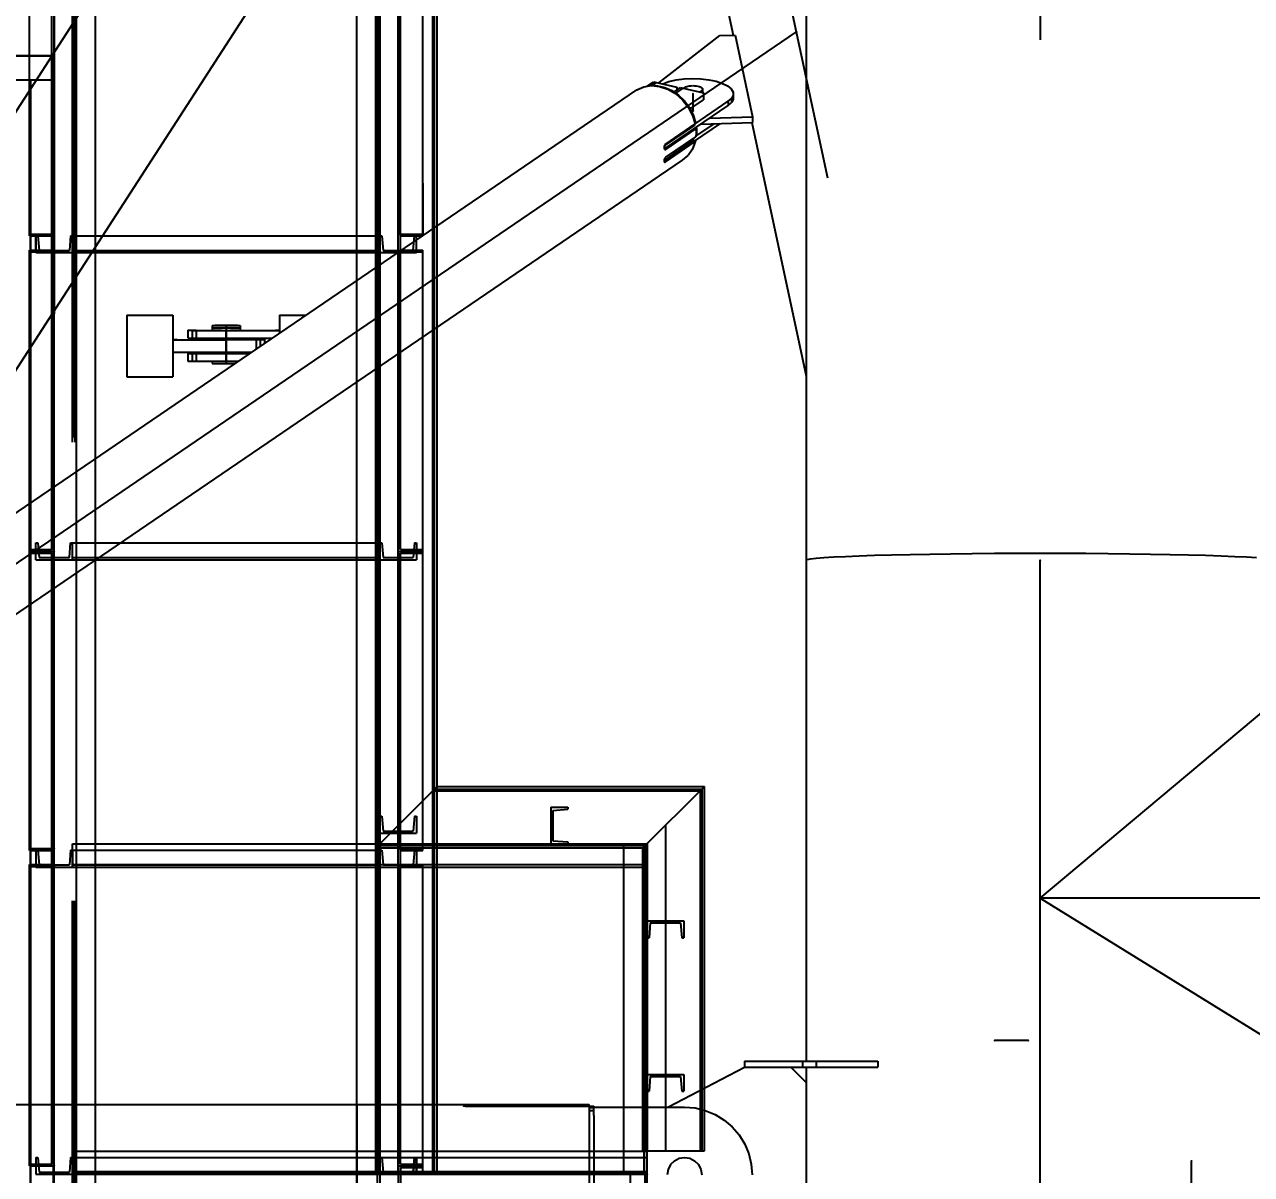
# Model space of a CAD drawing. Header units: millimetres. Extents: x 150209.93 to 150215.05, y 136675.65 to 136679.93.
# Drawn here: x 150213.5483 to 150213.6282, y 136677.7948 to 136677.8697 of the extents above; entities that cross this region are included whole.
import ezdxf

# ---------------------------------------------------------------- set-up
doc = ezdxf.new("R2010")
doc.units = ezdxf.units.MM
doc.header["$LTSCALE"] = 0.25
for name, pattern in [('CENTER', [50.8, 31.75, -6.35, 6.35, -6.35]), ('XKITLINE00', [0]), ('XKITLINE02', [4, 2, -2]), ('XKITLINE03', [6, 3, -1, 1, -1])]:
    doc.linetypes.add(name, pattern=pattern)
doc.layers.add('Horizontal Surface', color=7, linetype='Continuous')
doc.layers.add('Wall', color=7, linetype='Continuous')
doc.styles.add('ROMANS', font='romans.shx')
doc.dimstyles.new('MD300', dxfattribs={"dimtxt": 2.5, "dimasz": 2.5, "dimexe": 1, "dimexo": 1, "dimgap": 0.5, "dimtad": 1, "dimdec": 1, "dimlfac": 50, "dimrnd": 0.5, "dimdsep": 46, "dimtxsty": 'ROMANS', "dimcen": 1, "dimclrd": 146, "dimclre": 146, "dimclrt": 30, "dimadec": 1, "dimazin": 2, "dimtfac": 1, "dimtdec": 1, "dimtmove": 0, "dimatfit": 1, "dimfxl": 1, "dimtolj": 1, "dimtzin": 0, "dimlwd": -1, "dimlwe": -1, "dimarcsym": 0})

# ---------------------------------------------------------------- blocks, each defined once
blk = doc.blocks.new('çatıı')
at = {"color": 8, "linetype": 'CENTER'}
for p, q in [((23430, 12689.51), (23430, 11020.27)), ((23430, 11640.27), (22900, 10820.27)), ((23256.41, 11633.65), (23430, 10820.27)), ((23430, 10910.27), (24264.56, 11609.09)), ((23350.61, 11192.24), (22916.23, 10896.35)), ((23316.99, 11166.56), (23316.99, 11172.1)), ((23165, 11085.14), (23165, 11095.14)), ((23430, 10620.27), (23430, 11020.27)), ((24815.89, 10910.27), (23430, 10910.27)), ((23430, 10910.27), (23720.98, 10730.27)), ((23426.15, 10863.95), (23415.2, 10863.95)), ((23479.27, 10815.77), (23479.27, 10824.77))]:
    blk.add_line(p, q, dxfattribs=at)
at = {"color": 1, "linetype": 'XKITLINE03'}
for p, q in [((23109, 11600.44), (23109, 10060.36)), ((23115, 10058.83), (23115, 11600.44)), ((23214.98, 11600.44), (23214.99, 10058.83)), ((23220.98, 10820.42), (23220.98, 11600.44)), ((23109, 10409.49), (23109, 11231.06)), ((23115, 10409.49), (23115, 11231.06)), ((23214.99, 11231.06), (23214.99, 10409.49)), ((23109.01, 11126.43), (23109.01, 11223.17)), ((23109.01, 11126.43), (23109.01, 11223.17)), ((23220.98, 11223.17), (23220.99, 11126.43)), ((23220.98, 11223.17), (23220.98, 11126.43)), ((23109.01, 11023.17), (23109.01, 11120.62)), ((23109.01, 11023.17), (23109.01, 11120.62)), ((23115, 11120.42), (23214.98, 11120.42)), ((23115, 11120.42), (23214.98, 11120.42)), ((23115, 11120.42), (23115, 11120.42)), ((23115, 11120.42), (23115, 11120.42)), ((23214.98, 11120.42), (23214.98, 11120.42)), ((23214.98, 11120.42), (23214.98, 11120.42)), ((23220.98, 11120.62), (23220.98, 11023.17)), ((23220.99, 11120.62), (23220.99, 11023.17)), ((23109.01, 10926.43), (23109.01, 11023.17)), ((23109.01, 10926.43), (23109.01, 11023.17)), ((23220.98, 11023.17), (23220.98, 10926.43)), ((23220.98, 11023.17), (23220.98, 10926.43)), ((23115, 11020.42), (23214.98, 11020.42)), ((23115, 11020.42), (23214.98, 11020.42)), ((23115, 11020.42), (23115, 11020.42)), ((23115, 11020.42), (23115, 11020.42)), ((23214.98, 11020.42), (23214.98, 11020.42)), ((23214.98, 11020.42), (23214.98, 11020.42)), ((23307.99, 10933.92), (23307.98, 10828.06)), ((23214.98, 10931.42), (23214.98, 10931.42)), ((23270.68, 10927.92), (23270.68, 10927.92)), ((23301.98, 10927.92), (23301.98, 10820.42)), ((23109.01, 10823.17), (23109.01, 10920.62)), ((23109.01, 10823.17), (23109.01, 10920.62)), ((23115, 10920.42), (23214.98, 10920.42)), ((23115, 10920.42), (23301.98, 10920.42)), ((23115, 10920.42), (23115, 10920.42)), ((23115, 10920.42), (23115, 10920.42)), ((23214.98, 10920.42), (23214.98, 10920.42)), ((23220.98, 10920.62), (23220.98, 10823.17)), ((23301.98, 10902.92), (23301.98, 10902.92)), ((23301.98, 10852.92), (23301.98, 10852.92)), ((23220.98, 10823.17), (23220.98, 10726.43)), ((23115, 10820.42), (23301.98, 10820.42)), ((23115, 10820.42), (23301.98, 10820.42)), ((23115, 10820.42), (23115, 10820.42)), ((23115, 10820.42), (23115, 10820.42)), ((23214.98, 10820.42), (23214.98, 10820.42)), ((23214.98, 10820.42), (23214.98, 10820.42)), ((23301.98, 10820.42), (23301.98, 10720.42))]:
    blk.add_line(p, q, dxfattribs=at)
at = {"color": 116, "linetype": 'XKITLINE02', "true_color": 0x136734}
for p, q in [((23114.92, 10060.36), (23114.92, 11600.44)), ((23115, 10058.83), (23115, 11600.44)), ((23115.45, 10060.36), (23115.45, 11600.44)), ((23115.85, 10058.83), (23115.85, 11600.44)), ((23116.3, 10060.36), (23116.3, 11600.44)), ((23122.5, 10058.83), (23122.5, 11600.44)), ((23207.49, 10058.83), (23207.48, 11600.44)), ((23213.68, 10820.42), (23213.68, 11600.44)), ((23214.14, 10058.83), (23214.13, 11600.44)), ((23214.53, 10820.42), (23214.53, 11600.44)), ((23214.99, 10058.83), (23214.98, 11600.44)), ((23215.07, 10820.42), (23215.07, 11600.44)), ((23232.3, 10820.42), (23232.3, 11600.44)), ((23232.83, 10820.42), (23232.83, 11600.44)), ((23233.68, 10820.42), (23233.68, 11600.44)), ((23114.92, 10409.49), (23114.92, 11231.06)), ((23115, 10409.49), (23115, 11231.06)), ((23115.45, 10409.49), (23115.45, 11231.06)), ((23115.85, 10409.49), (23115.85, 11231.06)), ((23116.3, 10443.53), (23116.3, 11231.06)), ((23122.5, 10433.94), (23122.5, 11231.06)), ((23207.49, 10797.42), (23207.49, 11231.06)), ((23214.14, 11231.06), (23214.14, 10409.49)), ((23214.53, 10927.47), (23214.53, 11231.06)), ((23214.99, 11231.06), (23214.99, 10409.49)), ((23214.99, 10926.62), (23214.99, 11231.06)), ((23215.07, 10928), (23215.07, 11231.06)), ((23232.3, 10945.24), (23232.3, 11231.06)), ((23232.83, 10945.77), (23232.83, 11231.06)), ((23101.01, 11125.85), (23101.01, 11223.17)), ((23101.01, 11125.85), (23101.01, 11223.17)), ((23108.21, 11120.61), (23108.21, 11222.59)), ((23108.21, 11120.61), (23108.21, 11222.59)), ((23109.01, 11120.61), (23109.01, 11223.17)), ((23109.01, 11120.61), (23109.01, 11223.17)), ((23220.99, 11120.61), (23220.98, 11223.17)), ((23220.98, 11120.61), (23220.98, 11223.17)), ((23221.78, 11120.61), (23221.78, 11222.59)), ((23221.78, 11123.52), (23221.78, 11222.59)), ((23228.99, 11125.85), (23228.99, 11223.17)), ((23228.99, 11125.85), (23228.99, 11223.17)), ((23122.5, 11122.46), (23122.5, 11206.61)), ((23116.3, 11112.87), (23116.3, 11197.02)), ((23228.99, 11143.06), (23228.99, 11125.85)), ((23221.78, 11120.61), (23221.78, 11139.95)), ((23233.68, 11096.08), (23233.68, 11129.1)), ((23101.01, 11126.43), (23109.01, 11126.43)), ((23101.01, 11126.43), (23109.01, 11126.43)), ((23101.01, 11125.85), (23108.21, 11125.85)), ((23101.01, 11125.85), (23108.21, 11125.85)), ((23103, 11125.92), (23103.68, 11125.92)), ((23103, 11125.92), (23103, 11120.42)), ((23103, 11125.92), (23103, 11120.42)), ((23103, 11125.92), (23103.68, 11125.92)), ((23103, 11125.92), (23103, 11120.42)), ((23103, 11120.42), (23103, 11125.92)), ((23103.68, 11125.92), (23104.07, 11121.12)), ((23103.68, 11125.92), (23104.07, 11121.12)), ((23103.68, 11125.92), (23104.07, 11121.12)), ((23103.68, 11125.92), (23104.07, 11121.12)), ((23108.21, 11023.75), (23108.21, 11126.42)), ((23108.21, 11126.42), (23109.01, 11126.42)), ((23108.21, 11023.75), (23108.21, 11126.42)), ((23108.21, 11126.42), (23109.01, 11126.42)), ((23109.01, 11023.17), (23109.01, 11126.42)), ((23109.01, 11023.17), (23109.01, 11126.42)), ((23114.32, 11125.92), (23113.94, 11121.12)), ((23114.32, 11125.92), (23113.94, 11121.12)), ((23114.32, 11125.92), (23113.94, 11121.12)), ((23114.32, 11125.92), (23113.94, 11121.12)), ((23114.32, 11125.92), (23115, 11125.92)), ((23114.32, 11125.92), (23115, 11125.92)), ((23115, 11120.42), (23115, 11125.92)), ((23115, 11125.92), (23214.98, 11125.92)), ((23115, 11120.42), (23115, 11125.92)), ((23115, 11125.92), (23124.74, 11125.92)), ((23115, 11125.92), (23115, 11120.42)), ((23115, 11125.92), (23115, 11120.42)), ((23115, 11125.92), (23115, 11120.42)), ((23115, 11125.92), (23115, 11120.42)), ((23207.49, 11125.92), (23214.98, 11125.92)), ((23214.98, 11120.42), (23214.98, 11125.92)), ((23214.98, 11120.42), (23214.98, 11125.92)), ((23214.98, 11125.92), (23214.98, 11120.42)), ((23214.98, 11125.92), (23215.66, 11125.92)), ((23214.98, 11125.92), (23214.98, 11120.42)), ((23214.98, 11125.92), (23214.98, 11120.42)), ((23214.98, 11125.92), (23215.66, 11125.92)), ((23214.98, 11125.92), (23214.98, 11120.42)), ((23215.66, 11125.92), (23216.05, 11121.12)), ((23215.66, 11125.92), (23216.05, 11121.12)), ((23215.66, 11125.92), (23216.05, 11121.12)), ((23215.66, 11125.92), (23216.05, 11121.12)), ((23220.99, 11126.43), (23228.99, 11126.43)), ((23220.98, 11126.43), (23228.99, 11126.43)), ((23220.98, 11087.74), (23220.98, 11126.42)), ((23220.98, 11126.42), (23221.78, 11126.42)), ((23220.99, 11023.17), (23220.99, 11126.42)), ((23220.99, 11126.42), (23221.78, 11126.42)), ((23221.78, 11120.99), (23221.78, 11126.42)), ((23221.78, 11088.28), (23221.78, 11126.42)), ((23221.78, 11125.85), (23228.99, 11125.85)), ((23221.78, 11125.85), (23228.99, 11125.85)), ((23225.92, 11121.12), (23226.3, 11125.92)), ((23225.92, 11121.12), (23226.3, 11125.92)), ((23225.92, 11121.12), (23226.3, 11125.92)), ((23225.92, 11121.12), (23226.3, 11125.92)), ((23226.3, 11125.92), (23226.98, 11125.92)), ((23226.3, 11125.92), (23226.98, 11125.92)), ((23226.98, 11120.42), (23226.98, 11125.92)), ((23226.98, 11120.42), (23226.98, 11125.92)), ((23226.98, 11120.42), (23226.98, 11125.92)), ((23226.98, 11120.42), (23226.98, 11125.92)), ((23101.01, 11023.17), (23101.01, 11121.2)), ((23101.01, 11121.2), (23108.21, 11121.2)), ((23101.01, 11023.17), (23101.01, 11121.2)), ((23101.01, 11121.2), (23108.21, 11121.2)), ((23104.07, 11121.12), (23113.94, 11121.12)), ((23104.07, 11121.12), (23113.94, 11121.12)), ((23115, 11121.12), (23214.98, 11121.12)), ((23115, 11121.12), (23214.98, 11121.12)), ((23216.05, 11121.12), (23225.92, 11121.12)), ((23216.05, 11121.12), (23225.92, 11121.12)), ((23221.78, 11121.2), (23228.99, 11121.2)), ((23221.78, 11121.2), (23228.99, 11121.2)), ((23221.78, 11023.75), (23221.78, 11120.99)), ((23228.99, 11093.19), (23228.99, 11121.2)), ((23228.99, 11093.19), (23228.99, 11121.2)), ((23101.01, 11120.62), (23109.01, 11120.62)), ((23101.01, 11120.62), (23109.01, 11120.62)), ((23103, 11120.42), (23115, 11120.42)), ((23103, 11120.42), (23115, 11120.42)), ((23108.21, 11120.61), (23109.01, 11120.61)), ((23108.21, 11120.61), (23109.01, 11120.61)), ((23115, 11120.42), (23214.98, 11120.42)), ((23115, 11120.42), (23122.5, 11120.42)), ((23207.49, 11120.42), (23214.98, 11120.42)), ((23214.98, 11120.42), (23226.98, 11120.42)), ((23214.98, 11120.42), (23226.98, 11120.42)), ((23220.98, 11120.62), (23228.99, 11120.62)), ((23220.99, 11120.62), (23228.99, 11120.62)), ((23220.99, 11120.61), (23221.78, 11120.61)), ((23220.98, 11120.61), (23221.78, 11120.61)), ((23220.98, 11023.17), (23220.98, 11120.45)), ((23213.68, 11082.46), (23213.68, 11115.48)), ((23207.49, 11078.23), (23207.49, 11111.25)), ((23228.99, 11023.17), (23228.99, 11093.19)), ((23228.99, 11023.17), (23228.99, 11093.19)), ((23220.99, 11087.74), (23220.99, 11023.17)), ((23221.78, 11023.75), (23221.78, 11088.28)), ((23122.5, 11020.35), (23122.5, 11053.37)), ((23116.3, 11016.12), (23116.3, 11049.14)), ((23108.21, 11028.97), (23109.01, 11028.97)), ((23108.21, 11028.97), (23109.01, 11028.97)), ((23220.98, 11028.97), (23221.78, 11028.97)), ((23220.99, 11028.97), (23221.78, 11028.97)), ((23103, 11025.92), (23103.68, 11025.92)), ((23103, 11020.42), (23103, 11025.92)), ((23103, 11020.42), (23103, 11025.92)), ((23103, 11025.92), (23103.68, 11025.92)), ((23103, 11020.42), (23103, 11025.92)), ((23103, 11020.42), (23103, 11025.92)), ((23103.68, 11025.92), (23104.07, 11021.12)), ((23103.68, 11025.92), (23104.07, 11021.12)), ((23103.68, 11025.92), (23104.07, 11021.12)), ((23103.68, 11025.92), (23104.07, 11021.12)), ((23113.94, 11021.12), (23114.32, 11025.92)), ((23113.94, 11021.12), (23114.32, 11025.92)), ((23113.94, 11021.12), (23114.32, 11025.92)), ((23113.94, 11021.12), (23114.32, 11025.92)), ((23114.32, 11025.92), (23115, 11025.92)), ((23114.32, 11025.92), (23115, 11025.92)), ((23115, 11020.42), (23115, 11025.92)), ((23115, 11025.92), (23214.98, 11025.92)), ((23115, 11020.42), (23115, 11025.92)), ((23115, 11025.92), (23130.69, 11025.92)), ((23115, 11020.42), (23115, 11025.92)), ((23115, 11020.42), (23115, 11025.92)), ((23115, 11020.42), (23115, 11025.92)), ((23115, 11020.42), (23115, 11025.92)), ((23207.49, 11025.92), (23214.98, 11025.92)), ((23214.98, 11020.42), (23214.98, 11025.92)), ((23214.98, 11020.42), (23214.98, 11025.92)), ((23214.98, 11025.92), (23214.98, 11020.42)), ((23214.98, 11025.92), (23215.66, 11025.92)), ((23214.98, 11025.92), (23214.98, 11020.42)), ((23214.98, 11025.92), (23214.98, 11020.42)), ((23214.98, 11025.92), (23215.66, 11025.92)), ((23214.98, 11025.92), (23214.98, 11020.42)), ((23215.66, 11025.92), (23216.05, 11021.12)), ((23215.66, 11025.92), (23216.05, 11021.12)), ((23215.66, 11025.92), (23216.05, 11021.12)), ((23215.66, 11025.92), (23216.05, 11021.12)), ((23226.3, 11025.92), (23225.92, 11021.12)), ((23226.3, 11025.92), (23225.92, 11021.12)), ((23226.3, 11025.92), (23225.92, 11021.12)), ((23226.3, 11025.92), (23225.92, 11021.12)), ((23226.3, 11025.92), (23226.98, 11025.92)), ((23226.3, 11025.92), (23226.98, 11025.92)), ((23226.98, 11025.92), (23226.98, 11020.42)), ((23226.98, 11025.92), (23226.98, 11020.42)), ((23226.98, 11025.92), (23226.98, 11020.42)), ((23226.98, 11025.92), (23226.98, 11020.42)), ((23101.01, 11023.75), (23108.21, 11023.75)), ((23101.01, 11023.75), (23108.21, 11023.75)), ((23101.01, 10925.85), (23101.01, 11023.17)), ((23101.01, 11023.17), (23109.01, 11023.17)), ((23101.01, 10925.85), (23101.01, 11023.17)), ((23101.01, 11023.17), (23109.01, 11023.17)), ((23101.01, 11023.17), (23109.01, 11023.17)), ((23101.01, 11023.17), (23109.01, 11023.17)), ((23101.01, 11022.59), (23108.21, 11022.59)), ((23101.01, 11022.59), (23108.21, 11022.59)), ((23104.07, 11021.12), (23113.94, 11021.12)), ((23104.07, 11021.12), (23113.94, 11021.12)), ((23108.21, 10920.61), (23108.21, 11022.59)), ((23108.21, 10920.61), (23108.21, 11022.59)), ((23109.01, 10920.61), (23109.01, 11023.17)), ((23109.01, 10920.61), (23109.01, 11023.17)), ((23115, 11021.12), (23214.98, 11021.12)), ((23115, 11021.12), (23214.98, 11021.12)), ((23216.05, 11021.12), (23225.92, 11021.12)), ((23216.05, 11021.12), (23225.92, 11021.12)), ((23220.98, 10920.61), (23220.98, 11023.17)), ((23220.98, 11023.17), (23228.99, 11023.17)), ((23220.98, 10933.92), (23220.98, 11023.17)), ((23220.98, 11023.17), (23228.99, 11023.17)), ((23220.98, 11023.17), (23228.99, 11023.17)), ((23220.99, 11023.17), (23228.99, 11023.17)), ((23221.78, 11023.75), (23228.99, 11023.75)), ((23221.78, 11023.75), (23228.99, 11023.75)), ((23221.78, 10920.61), (23221.78, 11022.59)), ((23221.78, 11022.59), (23228.99, 11022.59)), ((23221.78, 10925.85), (23221.78, 11022.59)), ((23221.78, 11022.59), (23228.99, 11022.59)), ((23228.99, 10925.85), (23228.99, 11023.17)), ((23228.99, 10926.62), (23228.99, 11023.17)), ((23103, 11020.42), (23115, 11020.42)), ((23103, 11020.42), (23115, 11020.42)), ((23108.21, 11017.35), (23109.01, 11017.35)), ((23108.21, 11017.35), (23109.01, 11017.35)), ((23115, 11020.42), (23214.98, 11020.42)), ((23115, 11020.42), (23122.61, 11020.42)), ((23207.49, 11020.42), (23214.98, 11020.42)), ((23214.98, 11020.42), (23226.98, 11020.42)), ((23214.98, 11020.42), (23226.98, 11020.42)), ((23220.98, 11017.35), (23221.78, 11017.35)), ((23220.98, 11017.35), (23221.78, 11017.35)), ((23232.3, 10945.24), (23319.31, 10945.24)), ((23232.83, 10945.77), (23319.84, 10945.77)), ((23319.31, 10945.24), (23319.3, 10828.06)), ((23319.84, 10945.77), (23319.83, 10828.06)), ((23228.99, 10926.62), (23228.99, 10941.92)), ((23270.68, 10939.92), (23276.18, 10939.92)), ((23270.68, 10939.92), (23270.68, 10927.92)), ((23270.68, 10939.92), (23270.68, 10927.92)), ((23271.38, 10938.86), (23276.18, 10939.24)), ((23271.38, 10938.86), (23271.38, 10928.98)), ((23271.38, 10938.86), (23271.38, 10928.98)), ((23276.18, 10939.92), (23276.18, 10939.24)), ((23276.18, 10939.92), (23276.18, 10939.24)), ((23214.98, 10936.92), (23214.98, 10931.42)), ((23214.98, 10936.92), (23215.66, 10936.92)), ((23214.98, 10936.92), (23214.98, 10931.42)), ((23215.66, 10936.92), (23216.05, 10932.12)), ((23215.66, 10936.92), (23216.05, 10932.12)), ((23220.98, 10926.43), (23220.98, 10933.92)), ((23221.78, 10925.85), (23221.78, 10934.72)), ((23226.3, 10936.92), (23225.92, 10932.12)), ((23226.3, 10936.92), (23225.92, 10932.12)), ((23226.3, 10936.92), (23226.98, 10936.92)), ((23226.98, 10936.92), (23226.98, 10931.42)), ((23226.98, 10936.92), (23226.98, 10931.42)), ((23214.98, 10931.42), (23226.98, 10931.42)), ((23216.05, 10932.12), (23225.92, 10932.12)), ((23271.38, 10928.98), (23276.18, 10928.6)), ((23101.01, 10926.43), (23109.01, 10926.43)), ((23101.01, 10926.43), (23109.01, 10926.43)), ((23101.01, 10925.85), (23108.21, 10925.85)), ((23101.01, 10925.85), (23108.21, 10925.85)), ((23103, 10925.92), (23103.68, 10925.92)), ((23103, 10925.92), (23103, 10920.42)), ((23103, 10925.92), (23103, 10920.42)), ((23103, 10925.92), (23103.68, 10925.92)), ((23103, 10925.92), (23103, 10920.42)), ((23103, 10925.92), (23103, 10920.42)), ((23103.68, 10925.92), (23104.07, 10921.12)), ((23103.68, 10925.92), (23104.07, 10921.12)), ((23103.68, 10925.92), (23104.07, 10921.12)), ((23103.68, 10925.92), (23104.07, 10921.12)), ((23108.21, 10823.75), (23108.21, 10926.42)), ((23108.21, 10926.42), (23109.01, 10926.42)), ((23108.21, 10823.75), (23108.21, 10926.42)), ((23108.21, 10926.42), (23109.01, 10926.42)), ((23109.01, 10823.17), (23109.01, 10926.42)), ((23109.01, 10823.17), (23109.01, 10926.42)), ((23114.32, 10925.92), (23113.94, 10921.12)), ((23114.32, 10925.92), (23113.94, 10921.12)), ((23114.32, 10925.92), (23113.94, 10921.12)), ((23114.32, 10925.92), (23113.94, 10921.12)), ((23114.32, 10925.92), (23115, 10925.92)), ((23114.32, 10925.92), (23115, 10925.92)), ((23115, 10920.42), (23115, 10927.92)), ((23115, 10927.92), (23122.5, 10927.92)), ((23115, 10920.42), (23115, 10925.92)), ((23115, 10925.92), (23214.98, 10925.92)), ((23115, 10925.92), (23115, 10920.42)), ((23115, 10925.92), (23115, 10920.42)), ((23115, 10925.92), (23115, 10920.42)), ((23115, 10925.92), (23115, 10920.42)), ((23207.49, 10927.92), (23301.98, 10927.92)), ((23214.53, 10927.47), (23301.54, 10927.47)), ((23214.98, 10920.42), (23214.98, 10925.92)), ((23214.98, 10925.92), (23214.98, 10920.42)), ((23214.98, 10925.92), (23215.66, 10925.92)), ((23214.98, 10925.92), (23214.98, 10920.42)), ((23215.07, 10928), (23302.07, 10928)), ((23215.66, 10925.92), (23216.05, 10921.12)), ((23215.66, 10925.92), (23216.05, 10921.12)), ((23220.98, 10926.43), (23228.99, 10926.43)), ((23220.98, 10823.17), (23220.98, 10926.42)), ((23220.98, 10926.42), (23221.78, 10926.42)), ((23221.78, 10823.75), (23221.78, 10926.42)), ((23221.78, 10925.85), (23228.99, 10925.85)), ((23226.3, 10925.92), (23225.92, 10921.12)), ((23226.3, 10925.92), (23225.92, 10921.12)), ((23226.3, 10925.92), (23226.98, 10925.92)), ((23226.98, 10925.92), (23226.98, 10920.42)), ((23226.98, 10925.92), (23226.98, 10920.42)), ((23270.68, 10927.92), (23276.18, 10927.92)), ((23276.18, 10928.6), (23276.18, 10927.92)), ((23276.18, 10928.6), (23276.18, 10927.92)), ((23294.48, 10927.92), (23301.98, 10927.92)), ((23294.48, 10820.42), (23294.48, 10927.92)), ((23301.13, 10820.42), (23301.13, 10927.92)), ((23301.54, 10927.47), (23301.53, 10828.07)), ((23301.98, 10920.42), (23301.98, 10927.92)), ((23301.98, 10820.42), (23301.98, 10927.92)), ((23302.07, 10928), (23302.07, 10828.07)), ((23101.01, 10823.17), (23101.01, 10921.2)), ((23101.01, 10921.2), (23108.21, 10921.2)), ((23101.01, 10823.17), (23101.01, 10921.2)), ((23101.01, 10921.2), (23108.21, 10921.2)), ((23104.07, 10921.12), (23113.94, 10921.12)), ((23104.07, 10921.12), (23113.94, 10921.12)), ((23115, 10921.27), (23301.98, 10921.27)), ((23115, 10921.12), (23214.98, 10921.12)), ((23216.05, 10921.12), (23225.92, 10921.12)), ((23221.78, 10921.2), (23228.99, 10921.2)), ((23228.99, 10823.17), (23228.99, 10921.2)), ((23101.01, 10920.62), (23109.01, 10920.62)), ((23101.01, 10920.62), (23109.01, 10920.62)), ((23103, 10920.42), (23115, 10920.42)), ((23103, 10920.42), (23115, 10920.42)), ((23108.21, 10920.61), (23109.01, 10920.61)), ((23108.21, 10920.61), (23109.01, 10920.61)), ((23115, 10920.42), (23214.98, 10920.42)), ((23115, 10920.42), (23122.5, 10920.42)), ((23207.49, 10920.42), (23214.99, 10920.42)), ((23214.98, 10920.42), (23226.98, 10920.42)), ((23220.98, 10920.62), (23228.99, 10920.62)), ((23220.98, 10920.61), (23221.78, 10920.61)), ((23220.98, 10920.42), (23220.98, 10823.17)), ((23300.69, 10920.42), (23301.98, 10920.42)), ((23301.98, 10902.92), (23301.98, 10897.42)), ((23301.98, 10902.92), (23313.98, 10902.92)), ((23301.98, 10902.92), (23301.98, 10897.42)), ((23303.05, 10902.22), (23302.66, 10897.42)), ((23303.05, 10902.22), (23302.66, 10897.42)), ((23303.05, 10902.22), (23312.92, 10902.22)), ((23312.92, 10902.22), (23313.3, 10897.42)), ((23312.92, 10902.22), (23313.3, 10897.42)), ((23313.98, 10902.92), (23313.98, 10897.42)), ((23313.98, 10902.92), (23313.98, 10897.42)), ((23301.98, 10897.42), (23302.66, 10897.42)), ((23313.3, 10897.42), (23313.98, 10897.42)), ((23301.98, 10852.92), (23301.98, 10847.42)), ((23301.98, 10852.92), (23313.98, 10852.92)), ((23301.98, 10852.92), (23301.98, 10847.42)), ((23303.05, 10852.22), (23302.66, 10847.42)), ((23303.05, 10852.22), (23302.66, 10847.42)), ((23303.05, 10852.22), (23312.92, 10852.22)), ((23312.92, 10852.22), (23313.3, 10847.42)), ((23312.92, 10852.22), (23313.3, 10847.42)), ((23313.98, 10852.92), (23313.98, 10847.42)), ((23313.98, 10852.92), (23313.98, 10847.42)), ((23301.98, 10847.42), (23302.66, 10847.42)), ((23313.3, 10847.42), (23313.98, 10847.42)), ((23320.68, 10828.06), (23320.69, 10848.45)), ((23116.3, 10797.42), (23116.3, 10843.12)), ((23122.5, 10797.42), (23122.5, 10843.12)), ((23207.49, 10843.12), (23207.49, 10797.42)), ((23233.68, 10820.42), (23233.68, 10843.12)), ((23294.48, 10820.42), (23294.48, 10842.27)), ((23300.68, 10828.07), (23300.68, 10842.27)), ((23103, 10825.92), (23103.68, 10825.92)), ((23103, 10825.92), (23103, 10820.42)), ((23103, 10825.92), (23103, 10820.42)), ((23103, 10825.92), (23103.68, 10825.92)), ((23103, 10825.92), (23103, 10820.42)), ((23103, 10825.92), (23103, 10820.42)), ((23103.68, 10825.92), (23104.07, 10821.12)), ((23103.68, 10825.92), (23104.07, 10821.12)), ((23103.68, 10825.92), (23104.07, 10821.12)), ((23103.68, 10825.92), (23104.07, 10821.12)), ((23108.21, 10828.97), (23109.01, 10828.97)), ((23108.21, 10828.97), (23109.01, 10828.97)), ((23114.32, 10825.92), (23113.94, 10821.12)), ((23114.32, 10825.92), (23113.94, 10821.12)), ((23114.32, 10825.92), (23113.94, 10821.12)), ((23114.32, 10825.92), (23113.94, 10821.12)), ((23114.32, 10825.92), (23115, 10825.92)), ((23114.32, 10825.92), (23115, 10825.92)), ((23115, 10820.42), (23115, 10827.92)), ((23115, 10827.92), (23301.98, 10827.92)), ((23115, 10820.42), (23115, 10825.92)), ((23115, 10825.92), (23301.98, 10825.92)), ((23115, 10825.92), (23115, 10820.42)), ((23115, 10825.92), (23115, 10820.42)), ((23115, 10825.92), (23115, 10820.42)), ((23115, 10825.92), (23115, 10820.42)), ((23214.98, 10825.92), (23214.98, 10820.42)), ((23214.98, 10825.92), (23215.66, 10825.92)), ((23214.98, 10825.92), (23214.98, 10820.42)), ((23214.98, 10820.42), (23214.98, 10825.92)), ((23214.98, 10825.92), (23215.66, 10825.92)), ((23214.98, 10825.92), (23214.98, 10820.42)), ((23215.66, 10825.92), (23216.05, 10821.12)), ((23215.66, 10825.92), (23216.05, 10821.12)), ((23215.66, 10825.92), (23216.05, 10821.12)), ((23215.66, 10825.92), (23216.05, 10821.12)), ((23220.98, 10828.97), (23221.78, 10828.97)), ((23226.3, 10825.92), (23225.92, 10821.12)), ((23226.3, 10825.92), (23225.92, 10821.12)), ((23225.92, 10821.12), (23226.3, 10825.92)), ((23226.3, 10825.92), (23225.92, 10821.12)), ((23226.3, 10825.92), (23226.98, 10825.92)), ((23226.3, 10825.92), (23226.98, 10825.92)), ((23226.98, 10825.92), (23226.98, 10820.42)), ((23226.98, 10825.92), (23226.98, 10820.42)), ((23226.98, 10820.42), (23226.98, 10825.92)), ((23226.98, 10825.92), (23226.98, 10820.42)), ((23300.68, 10828.07), (23320.68, 10828.06)), ((23301.98, 10820.42), (23301.98, 10827.92)), ((23301.98, 10820.42), (23301.98, 10825.92)), ((23101.01, 10823.75), (23108.21, 10823.75)), ((23101.01, 10823.75), (23108.21, 10823.75)), ((23101.01, 10823.17), (23109.01, 10823.17)), ((23101.01, 10823.17), (23109.01, 10823.17)), ((23104.07, 10821.12), (23113.94, 10821.12)), ((23104.07, 10821.12), (23113.94, 10821.12)), ((23115, 10821.27), (23301.98, 10821.27)), ((23115, 10821.12), (23301.98, 10821.12)), ((23216.05, 10821.12), (23225.92, 10821.12)), ((23216.05, 10821.12), (23225.92, 10821.12)), ((23220.98, 10823.17), (23220.98, 10720.61)), ((23220.98, 10823.17), (23228.98, 10823.17)), ((23220.98, 10823.17), (23228.99, 10823.17)), ((23221.78, 10822.59), (23221.78, 10723.52)), ((23221.78, 10822.59), (23228.98, 10822.59)), ((23221.78, 10823.75), (23228.99, 10823.75)), ((23228.98, 10820.27), (23228.98, 10823.17)), ((23103, 10820.42), (23115, 10820.42)), ((23103, 10820.42), (23115, 10820.42)), ((23115, 10820.42), (23301.98, 10820.42)), ((23115, 10820.42), (23301.98, 10820.42)), ((23213.68, 10820.42), (23233.68, 10820.42)), ((23214.98, 10820.42), (23226.98, 10820.42)), ((23214.98, 10820.42), (23226.98, 10820.42)), ((23294.48, 10820.42), (23301.98, 10820.42)), ((23296.48, 10820.42), (23301.98, 10820.42)), ((23296.48, 10820.42), (23296.48, 10720.42)), ((23296.48, 10820.42), (23296.48, 10798.27)), ((23301.28, 10820.42), (23301.28, 10720.42)), ((23301.98, 10820.42), (23301.98, 10720.42))]:
    blk.add_line(p, q, dxfattribs=at)
at = {"color": 8, "linetype": 'XKITLINE00'}
for p, q in [((23283.31, 11455.4), (23003.23, 11022.07)), ((23353.8, 11434.67), (23353.8, 11020.27)), ((23321.66, 11430.58), (23041.58, 10997.26)), ((23323.87, 11220.42), (23330.1, 11191.23)), ((23305.8, 11175.67), (23325.68, 11191.09)), ((23325.68, 11191.09), (23330.67, 11191.24)), ((23330.67, 11191.24), (23336.35, 11164.62)), ((23309.15, 11176.11), (23311.5, 11176.65)), ((23311.5, 11176.65), (23314.1, 11176.98)), ((23314.1, 11176.98), (23316.82, 11177.1)), ((23316.82, 11177.1), (23319.54, 11177.01)), ((23319.54, 11177.01), (23322.16, 11176.7)), ((23322.16, 11176.7), (23324.55, 11176.19)), ((23042.72, 10999.02), (23298.66, 11173.36)), ((23298.66, 11173.36), (23300.92, 11174.38)), ((23300.92, 11174.38), (23303.44, 11174.77)), ((23302.07, 11174.56), (23304.22, 11176.02)), ((23303.44, 11174.77), (23306.09, 11174.52)), ((23303.52, 11174.77), (23305.09, 11175.84)), ((23304.22, 11176.02), (23305.09, 11175.84)), ((23304.54, 11174.67), (23305.39, 11174.68)), ((23305.09, 11175.84), (23311.69, 11174.32)), ((23305.39, 11174.68), (23307.76, 11174.17)), ((23306.09, 11174.52), (23308.74, 11173.64)), ((23307.09, 11175.38), (23307.14, 11175.4)), ((23307.14, 11175.4), (23309.15, 11176.11)), ((23307.76, 11174.17), (23310.08, 11173.16)), ((23308.74, 11173.64), (23311.25, 11172.17)), ((23310.08, 11173.16), (23311.36, 11172.3)), ((23310.78, 11172.69), (23312.94, 11174.16)), ((23311.37, 11172.31), (23313.82, 11173.97)), ((23311.69, 11174.32), (23311.69, 11173.3)), ((23312.94, 11174.16), (23313.82, 11173.97)), ((23313.82, 11173.97), (23320.42, 11172.46)), ((23314.06, 11173.97), (23314.03, 11173.92)), ((23314.06, 11173.97), (23314.28, 11174.16)), ((23314.28, 11174.16), (23314.59, 11174.33)), ((23314.59, 11174.33), (23314.96, 11174.48)), ((23314.96, 11174.48), (23315.4, 11174.6)), ((23315.4, 11174.6), (23315.89, 11174.69)), ((23315.89, 11174.69), (23316.41, 11174.75)), ((23316.41, 11174.75), (23316.95, 11174.77)), ((23316.95, 11174.77), (23317.48, 11174.75)), ((23317.48, 11174.75), (23318.01, 11174.7)), ((23318.01, 11174.7), (23318.5, 11174.62)), ((23318.5, 11174.62), (23318.95, 11174.5)), ((23318.95, 11174.5), (23319.33, 11174.36)), ((23319.16, 11172.75), (23319.39, 11172.83)), ((23319.33, 11174.36), (23319.65, 11174.19)), ((23319.39, 11172.83), (23319.69, 11173.01)), ((23319.65, 11174.19), (23319.88, 11174)), ((23319.69, 11173.01), (23319.91, 11173.19)), ((23319.69, 11173.01), (23319.69, 11172.62)), ((23319.88, 11174), (23320.03, 11173.8)), ((23320.05, 11173.39), (23319.91, 11173.19)), ((23320.05, 11172.65), (23319.98, 11172.56)), ((23320.05, 11172.65), (23319.98, 11172.56)), ((23320.03, 11173.8), (23320.09, 11173.6)), ((23320.09, 11173.6), (23320.05, 11173.39)), ((23320.09, 11172.86), (23320.05, 11172.65)), ((23320.09, 11172.86), (23320.05, 11172.65)), ((23320.09, 11173.6), (23320.09, 11172.86)), ((23320.09, 11172.86), (23320.09, 11172.53)), ((23324.55, 11176.19), (23326.61, 11175.5)), ((23326.61, 11175.5), (23328.25, 11174.66)), ((23328.25, 11174.66), (23329.39, 11173.71)), ((23329.39, 11173.71), (23330, 11172.69)), ((23330, 11172.69), (23330.03, 11171.65)), ((23311.25, 11172.17), (23313.51, 11170.18)), ((23311.33, 11172.31), (23311.37, 11172.31)), ((23311.37, 11172.31), (23311.37, 11172.29)), ((23311.37, 11172.29), (23312.25, 11171.7)), ((23312.25, 11171.7), (23314.18, 11169.83)), ((23313.51, 11170.18), (23315.4, 11167.78)), ((23314.18, 11169.83), (23315.8, 11167.65)), ((23316.04, 11167.17), (23320.42, 11170.15)), ((23317.66, 11162.34), (23328.41, 11169.66)), ((23320.42, 11172.46), (23320.42, 11170.15)), ((23328.41, 11169.66), (23329.5, 11170.62)), ((23328.41, 11169.66), (23328.41, 11168.27)), ((23328.41, 11168.27), (23329.5, 11169.23)), ((23330.03, 11171.65), (23329.5, 11170.62)), ((23329.5, 11170.62), (23329.5, 11169.23)), ((23330.03, 11170.26), (23329.5, 11169.23)), ((23330.03, 11171.65), (23330.03, 11170.26)), ((23307.74, 11154.19), (23328.41, 11168.27)), ((23315.4, 11167.78), (23316.82, 11165.09)), ((23315.8, 11167.65), (23317.03, 11165.24)), ((23316.81, 11165.09), (23317.03, 11165.24)), ((23316.82, 11165.09), (23317.68, 11162.29)), ((23317.03, 11165.24), (23317.81, 11162.7)), ((23307.74, 11155.16), (23317.51, 11161.82)), ((23307.9, 11155.64), (23317.68, 11162.29)), ((23308.08, 11154.03), (23317.86, 11160.68)), ((23317.38, 11162.09), (23317.51, 11161.82)), ((23317.41, 11160.78), (23317.86, 11160.68)), ((23317.41, 11160.78), (23317.58, 11160.74)), ((23317.51, 11156.69), (23325.96, 11162.45)), ((23317.51, 11162.18), (23317.51, 11161.82)), ((23317.58, 11160.74), (23318.07, 11161.08)), ((23317.6, 11162.56), (23317.81, 11162.7)), ((23317.86, 11160.68), (23317.99, 11159.36)), ((23317.88, 11158.33), (23323.83, 11162.38)), ((23317.9, 11161.11), (23318.07, 11161.08)), ((23318.07, 11161.08), (23318.12, 11160.42)), ((23319.56, 11162.25), (23336.35, 11162.77)), ((23322.41, 11164.18), (23336.35, 11164.62)), ((23336.18, 11162.76), (23353.8, 11080.2)), ((23336.35, 11164.62), (23336.35, 11162.77)), ((23307.58, 11150.13), (23317.29, 11156.74)), ((23307.74, 11150.45), (23317.51, 11157.11)), ((23308.08, 11151.44), (23317.86, 11158.1)), ((23317.18, 11156.67), (23317.68, 11156.56)), ((23317.18, 11156.67), (23317.32, 11156.64)), ((23317.51, 11157.11), (23317.29, 11156.74)), ((23317.29, 11156.74), (23317.51, 11156.69)), ((23317.32, 11156.64), (23317.43, 11156.71)), ((23317.51, 11157.11), (23317.51, 11156.69)), ((23317.78, 11156.87), (23317.67, 11156.57)), ((23317.99, 11159.36), (23317.86, 11158.1)), ((23317.89, 11158.36), (23318.07, 11158.49)), ((23317.9, 11160.27), (23318.12, 11160.42)), ((23317.96, 11159.01), (23318.12, 11159.12)), ((23318.12, 11159.12), (23318.07, 11158.49)), ((23318.12, 11160.42), (23318.13, 11159.77)), ((23318.13, 11159.77), (23318.12, 11159.12)), ((23307.61, 11155.07), (23307.58, 11154.81)), ((23307.58, 11154.81), (23307.58, 11154.55)), ((23307.58, 11154.55), (23307.63, 11154.31)), ((23307.69, 11155.31), (23307.61, 11155.07)), ((23307.63, 11154.31), (23307.71, 11154.13)), ((23307.68, 11155.29), (23307.74, 11155.16)), ((23307.68, 11154.2), (23307.74, 11154.19)), ((23307.79, 11155.49), (23307.69, 11155.31)), ((23307.71, 11154.13), (23307.82, 11154.01)), ((23307.74, 11155.16), (23307.74, 11154.19)), ((23307.74, 11154.1), (23308.08, 11154.03)), ((23307.9, 11155.64), (23307.79, 11155.49)), ((23307.82, 11154.01), (23307.95, 11153.98)), ((23307.9, 11149.9), (23317.68, 11156.56)), ((23307.95, 11153.98), (23308.08, 11154.03)), ((23316.82, 11154.14), (23315.4, 11152.05)), ((23317.68, 11156.56), (23316.82, 11154.14)), ((23014.66, 10946.89), (23313.51, 11150.46)), ((23307.63, 11150.64), (23307.58, 11150.39)), ((23307.74, 11150.45), (23307.58, 11150.19)), ((23307.58, 11150.39), (23307.58, 11150.16)), ((23307.58, 11150.16), (23307.61, 11149.99)), ((23307.61, 11149.99), (23307.69, 11149.88)), ((23307.71, 11150.89), (23307.63, 11150.64)), ((23307.63, 11149.96), (23307.9, 11149.9)), ((23307.69, 11149.88), (23307.79, 11149.87)), ((23307.82, 11151.12), (23307.71, 11150.89)), ((23307.74, 11150.95), (23307.74, 11150.45)), ((23307.79, 11149.87), (23307.9, 11149.9)), ((23307.95, 11151.31), (23307.82, 11151.12)), ((23307.95, 11151.31), (23308.08, 11151.44)), ((23313.51, 11150.46), (23315.4, 11152.05)), ((23132.63, 11100.03), (23132.63, 11080.03)), ((23132.63, 11100.03), (23147.63, 11100.03)), ((23147.63, 11100.03), (23147.63, 11080.03)), ((23160.4, 11096.74), (23160.4, 11095.94)), ((23160.4, 11096.74), (23160.62, 11096.73)), ((23160.4, 11096.74), (23160.62, 11096.74)), ((23160.62, 11096.74), (23161.27, 11096.75)), ((23161.27, 11096.75), (23162.29, 11096.75)), ((23162.29, 11096.75), (23163.57, 11096.76)), ((23163.57, 11096.76), (23165, 11096.76)), ((23165, 11096.76), (23165, 11096.71)), ((23165, 11096.76), (23166.42, 11096.76)), ((23166.42, 11096.76), (23167.7, 11096.75)), ((23167.7, 11096.75), (23168.72, 11096.75)), ((23168.72, 11096.75), (23169.37, 11096.74)), ((23169.37, 11096.73), (23169.6, 11096.74)), ((23169.37, 11096.74), (23169.6, 11096.74)), ((23169.6, 11096.74), (23169.6, 11095.94)), ((23182.36, 11100.03), (23182.36, 11094.14)), ((23182.36, 11100.03), (23191.01, 11100.03)), ((23152.53, 11095.13), (23152.59, 11095.14)), ((23152.53, 11095.13), (23152.53, 11092.63)), ((23152.53, 11095.13), (23152.97, 11095.12)), ((23152.59, 11095.14), (23153.14, 11095.16)), ((23152.59, 11095.14), (23152.59, 11095.13)), ((23152.97, 11095.12), (23153.88, 11095.11)), ((23153.14, 11095.16), (23154.98, 11095.19)), ((23153.14, 11095.16), (23153.14, 11095.12)), ((23153.88, 11095.11), (23153.88, 11092.61)), ((23153.88, 11095.11), (23155.24, 11095.1)), ((23154.98, 11095.19), (23154.98, 11095.1)), ((23154.98, 11095.19), (23155.18, 11095.19)), ((23155.24, 11095.1), (23155.24, 11092.6)), ((23155.24, 11095.1), (23165, 11095.04)), ((23160.4, 11095.94), (23160.62, 11095.93)), ((23160.4, 11095.94), (23160.4, 11095.14)), ((23160.4, 11095.94), (23160.62, 11095.93)), ((23160.4, 11095.14), (23160.62, 11095.13)), ((23160.62, 11096.73), (23161.27, 11096.72)), ((23160.62, 11095.93), (23161.27, 11095.92)), ((23160.62, 11095.93), (23161.27, 11095.92)), ((23160.62, 11095.13), (23161.27, 11095.12)), ((23160.85, 11095.13), (23160.85, 11095.06)), ((23161, 11095.13), (23161, 11095.06)), ((23161.27, 11096.72), (23162.29, 11096.72)), ((23161.27, 11095.92), (23162.29, 11095.92)), ((23161.27, 11095.92), (23162.29, 11095.92)), ((23161.27, 11095.12), (23162.29, 11095.12)), ((23162.29, 11096.72), (23163.57, 11096.72)), ((23162.29, 11095.92), (23163.57, 11095.92)), ((23162.29, 11095.92), (23163.57, 11095.92)), ((23162.29, 11095.12), (23163.57, 11095.12)), ((23163.57, 11096.72), (23165, 11096.71)), ((23163.57, 11095.92), (23165, 11095.91)), ((23163.57, 11095.92), (23165, 11095.91)), ((23163.57, 11095.12), (23165, 11095.11)), ((23165, 11096.71), (23166.42, 11096.72)), ((23165, 11096.71), (23165, 11095.91)), ((23165, 11095.91), (23166.42, 11095.92)), ((23165, 11095.91), (23166.42, 11095.92)), ((23165, 11095.91), (23165, 11095.11)), ((23165, 11095.11), (23166.42, 11095.12)), ((23165, 11095.04), (23165, 11092.54)), ((23165, 11095.04), (23182.36, 11095.04)), ((23166.42, 11096.72), (23167.7, 11096.72)), ((23166.42, 11095.92), (23167.7, 11095.92)), ((23166.42, 11095.92), (23167.7, 11095.92)), ((23166.42, 11095.12), (23167.7, 11095.12)), ((23167.7, 11096.72), (23168.72, 11096.72)), ((23167.7, 11095.92), (23168.72, 11095.92)), ((23167.7, 11095.92), (23168.72, 11095.92)), ((23167.7, 11095.12), (23168.72, 11095.12)), ((23168.72, 11096.72), (23169.37, 11096.73)), ((23168.72, 11095.92), (23169.37, 11095.93)), ((23168.72, 11095.92), (23169.37, 11095.93)), ((23168.72, 11095.12), (23169.37, 11095.13)), ((23169, 11095.13), (23169, 11095.04)), ((23169.15, 11095.13), (23169.15, 11095.04)), ((23169.37, 11095.93), (23169.6, 11095.94)), ((23169.37, 11095.93), (23169.6, 11095.94)), ((23169.37, 11095.13), (23169.6, 11095.14)), ((23169.6, 11095.94), (23169.6, 11095.14)), ((23181.08, 11095.19), (23181.97, 11095.17)), ((23181.97, 11095.17), (23182.36, 11095.17)), ((23147.63, 11092.17), (23148.02, 11092.17)), ((23147.63, 11092.04), (23165, 11092.04)), ((23148.02, 11092.17), (23148.9, 11092.19)), ((23152.53, 11092.63), (23152.97, 11092.62)), ((23152.97, 11092.62), (23153.88, 11092.61)), ((23153.88, 11092.61), (23155.24, 11092.6)), ((23155.24, 11092.6), (23165, 11092.54)), ((23160.85, 11092.14), (23161.16, 11092.13)), ((23160.85, 11092.14), (23161, 11092.14)), ((23160.85, 11092.14), (23160.85, 11092.04)), ((23161, 11092.56), (23161, 11092.04)), ((23161.16, 11092.13), (23162.06, 11092.12)), ((23162.06, 11092.12), (23163.41, 11092.12)), ((23163.41, 11092.12), (23165, 11092.12)), ((23165, 11092.54), (23180.01, 11092.54)), ((23165, 11092.12), (23166.58, 11092.12)), ((23165, 11092.04), (23174.75, 11092.1)), ((23165, 11092.04), (23165, 11088.04)), ((23166.58, 11092.12), (23167.93, 11092.12)), ((23167.93, 11092.12), (23168.83, 11092.13)), ((23168.83, 11092.13), (23169.15, 11092.14)), ((23169, 11092.54), (23169, 11092.06)), ((23169, 11092.14), (23169.15, 11092.14)), ((23169.15, 11092.14), (23169.15, 11092.06)), ((23174.75, 11092.1), (23176.11, 11092.11)), ((23174.75, 11092.1), (23174.75, 11088.96)), ((23174.81, 11092.19), (23175.01, 11092.19)), ((23175.01, 11092.19), (23176.85, 11092.16)), ((23175.01, 11092.19), (23175.01, 11092.1)), ((23176.11, 11092.11), (23177.02, 11092.12)), ((23176.11, 11092.11), (23176.11, 11089.88)), ((23176.85, 11092.16), (23176.85, 11092.12)), ((23176.85, 11092.16), (23177.4, 11092.14)), ((23177.02, 11092.12), (23177.46, 11092.13)), ((23177.4, 11092.14), (23177.4, 11092.13)), ((23177.4, 11092.14), (23177.46, 11092.13)), ((23177.46, 11092.13), (23177.46, 11090.8)), ((23147.63, 11088.04), (23165, 11088.04)), ((23152.53, 11087.63), (23152.59, 11087.64)), ((23152.53, 11087.63), (23152.53, 11085.13)), ((23152.53, 11087.63), (23152.97, 11087.62)), ((23152.53, 11085.13), (23152.97, 11085.12)), ((23152.59, 11087.64), (23153.14, 11087.66)), ((23152.59, 11087.64), (23152.59, 11087.63)), ((23152.97, 11087.62), (23153.88, 11087.61)), ((23152.97, 11085.12), (23153.88, 11085.11)), ((23153.14, 11087.66), (23154.98, 11087.69)), ((23153.14, 11087.66), (23153.14, 11087.62)), ((23153.88, 11087.61), (23153.88, 11085.11)), ((23153.88, 11087.61), (23155.24, 11087.6)), ((23153.88, 11085.11), (23155.24, 11085.1)), ((23154.98, 11087.69), (23154.98, 11087.6)), ((23154.98, 11087.69), (23155.18, 11087.69)), ((23155.24, 11087.6), (23155.24, 11085.1)), ((23155.24, 11087.6), (23165, 11087.54)), ((23155.24, 11085.1), (23165, 11085.04)), ((23160.4, 11085.07), (23160.4, 11084.34)), ((23160.85, 11087.64), (23160.85, 11087.56)), ((23160.85, 11087.64), (23161.16, 11087.63)), ((23160.85, 11087.64), (23161, 11087.64)), ((23161, 11088.04), (23161, 11087.56)), ((23161.16, 11087.63), (23162.06, 11087.62)), ((23162.06, 11087.62), (23163.41, 11087.62)), ((23163.41, 11087.62), (23165, 11087.62)), ((23165, 11088.04), (23173.48, 11088.09)), ((23165, 11087.62), (23166.58, 11087.62)), ((23165, 11087.54), (23165, 11085.04)), ((23165, 11087.54), (23172.67, 11087.54)), ((23165, 11085.04), (23169, 11085.04)), ((23165, 11085.04), (23165, 11084.31)), ((23166.58, 11087.62), (23167.93, 11087.62)), ((23167.93, 11087.62), (23168.83, 11087.63)), ((23168.83, 11087.63), (23169.15, 11087.64)), ((23169, 11088.06), (23169, 11087.54)), ((23169, 11087.64), (23169.15, 11087.64)), ((23169.15, 11087.64), (23169.15, 11087.54)), ((23160.4, 11084.34), (23160.62, 11084.33)), ((23160.62, 11084.33), (23161.27, 11084.32)), ((23161.27, 11084.32), (23162.29, 11084.32)), ((23162.29, 11084.32), (23163.57, 11084.32)), ((23163.57, 11084.32), (23165, 11084.31)), ((23165, 11084.31), (23166.42, 11084.32)), ((23166.42, 11084.32), (23167.7, 11084.32)), ((23167.7, 11084.32), (23167.95, 11084.32)), ((23132.63, 11080.03), (23147.63, 11080.03)), ((23355.26, 11020.72), (23357.07, 11020.94)), ((23355.26, 11020.72), (23357.08, 11020.94)), ((23357.07, 11020.94), (23357.08, 11020.94)), ((23357.08, 11020.94), (23359.6, 11021.16)), ((23357.08, 11020.94), (23359.6, 11021.15)), ((23359.6, 11021.16), (23362.79, 11021.36)), ((23362.79, 11021.36), (23366.64, 11021.55)), ((23366.64, 11021.55), (23371.09, 11021.73)), ((23371.09, 11021.73), (23376.11, 11021.9)), ((23376.11, 11021.9), (23381.65, 11022.05)), ((23381.65, 11022.05), (23387.66, 11022.19)), ((23387.66, 11022.19), (23394.07, 11022.3)), ((23394.07, 11022.3), (23400.83, 11022.4)), ((23400.83, 11022.4), (23407.88, 11022.48)), ((23407.88, 11022.48), (23415.13, 11022.53)), ((23415.13, 11022.53), (23422.53, 11022.56)), ((23422.53, 11022.56), (23430, 11022.58)), ((23430, 11022.58), (23437.46, 11022.56)), ((23437.46, 11022.56), (23444.86, 11022.53)), ((23444.86, 11022.53), (23452.12, 11022.48)), ((23452.12, 11022.48), (23459.16, 11022.4)), ((23459.16, 11022.4), (23465.92, 11022.3)), ((23465.92, 11022.3), (23472.33, 11022.19)), ((23472.33, 11022.19), (23478.34, 11022.05)), ((23478.34, 11022.05), (23483.88, 11021.9)), ((23483.88, 11021.9), (23488.9, 11021.73)), ((23488.9, 11021.73), (23493.35, 11021.55)), ((23493.35, 11021.55), (23497.2, 11021.36)), ((23497.2, 11021.36), (23500.39, 11021.16)), ((23353.8, 11020.27), (23354.16, 11020.5)), ((23353.8, 11020.27), (23354.16, 11020.5)), ((23353.8, 11020.27), (23353.8, 10857.27)), ((23354.16, 11020.5), (23355.26, 11020.72)), ((23354.16, 11020.5), (23355.26, 11020.72)), ((23333.76, 10857.27), (23377.11, 10857.27)), ((23333.76, 10857.27), (23333.76, 10855.27)), ((23352.65, 10857.27), (23352.65, 10855.27)), ((23357.11, 10857.27), (23357.11, 10855.27)), ((23377.11, 10857.27), (23377.11, 10855.27)), ((23308.81, 10842.27), (23333.76, 10855.26)), ((23333.76, 10855.27), (23377.11, 10855.27)), ((23348.8, 10855.27), (23353.8, 10850.27)), ((23353.8, 10855.27), (23353.8, 10850.27)), ((23353.8, 10850.27), (23353.8, 10790.27)), ((23046.8, 10843.12), (23283.2, 10843.12)), ((23242.11, 10842.83), (23242.19, 10842.86)), ((23242.11, 10842.83), (23242.11, 10842.8)), ((23242.11, 10842.8), (23242.19, 10842.78)), ((23242.19, 10842.86), (23242.36, 10842.88)), ((23242.19, 10842.78), (23242.36, 10842.71)), ((23242.36, 10842.88), (23242.6, 10842.9)), ((23242.36, 10842.71), (23242.6, 10842.65)), ((23242.6, 10842.9), (23242.89, 10842.91)), ((23242.6, 10842.65), (23242.89, 10842.62)), ((23242.89, 10842.91), (23242.89, 10842.62)), ((23242.89, 10842.91), (23243.2, 10842.91)), ((23242.89, 10842.62), (23243.2, 10842.61)), ((23243.2, 10842.91), (23243.2, 10842.61)), ((23243.2, 10842.91), (23283.2, 10842.91)), ((23243.2, 10842.61), (23283.2, 10842.61)), ((23283.2, 10842.61), (23283.2, 10843.12)), ((23283.2, 10842.62), (23284.7, 10842.62)), ((23283.2, 10842.61), (23283.2, 10797.42)), ((23283.2, 10842.59), (23284.7, 10842.59)), ((23283.2, 10842.5), (23284.7, 10842.5)), ((23283.2, 10842.27), (23314.2, 10842.27)), ((23283.2, 10842.15), (23284.7, 10842.15)), ((23283.2, 10841.13), (23284.7, 10841.13)), ((23284.7, 10842.62), (23284.7, 10842.59)), ((23284.7, 10842.59), (23284.7, 10842.5)), ((23284.7, 10842.5), (23284.7, 10842.27)), ((23284.7, 10839.58), (23284.7, 10842.15)), ((23314.2, 10842.27), (23317.64, 10842)), ((23317.64, 10842), (23320.99, 10841.2)), ((23320.99, 10841.2), (23324.18, 10839.88)), ((23284.7, 10839.58), (23284.7, 10798.4)), ((23324.18, 10839.88), (23327.13, 10838.07)), ((23327.13, 10838.07), (23329.75, 10835.83)), ((23329.75, 10835.83), (23331.99, 10833.21)), ((23331.99, 10833.21), (23333.8, 10830.26)), ((23333.8, 10830.26), (23335.12, 10827.07)), ((23310.9, 10824.81), (23312.46, 10825.6)), ((23312.46, 10825.6), (23314.2, 10825.87)), ((23314.2, 10825.87), (23315.93, 10825.6)), ((23315.93, 10825.6), (23317.49, 10824.81)), ((23335.12, 10827.07), (23335.92, 10823.72)), ((23308.87, 10822.01), (23308.6, 10820.27)), ((23309.66, 10823.57), (23308.87, 10822.01)), ((23309.66, 10823.57), (23310.9, 10824.81)), ((23317.49, 10824.81), (23318.73, 10823.57)), ((23318.73, 10823.57), (23319.52, 10822.01)), ((23319.52, 10822.01), (23319.8, 10820.27)), ((23335.92, 10823.72), (23336.2, 10820.27))]:
    blk.add_line(p, q, dxfattribs=at)
at = {"color": 7, "linetype": 'XKITLINE00'}
for p, q in [((23207.49, 11111.25), (23207.49, 11231.06)), ((23213.68, 11115.48), (23213.68, 11231.06)), ((23233.68, 11129.1), (23233.68, 11231.06)), ((23124.74, 11125.92), (23207.49, 11125.92)), ((23122.5, 11053.37), (23122.5, 11122.46)), ((23122.5, 11120.42), (23207.49, 11120.42)), ((23116.3, 11049.14), (23116.3, 11112.87)), ((23233.68, 10946.62), (23233.68, 11096.08)), ((23213.68, 10926.62), (23213.68, 11082.46)), ((23207.49, 10843.12), (23207.49, 11078.23)), ((23130.69, 11025.92), (23207.49, 11025.92)), ((23122.5, 10843.12), (23122.5, 11020.35)), ((23122.61, 11020.42), (23207.49, 11020.42)), ((23116.3, 10843.12), (23116.3, 11016.12)), ((23213.68, 10926.62), (23233.68, 10946.62)), ((23213.68, 10926.62), (23233.68, 10946.62)), ((23233.68, 10946.62), (23320.69, 10946.62)), ((23300.69, 10926.62), (23320.69, 10946.62)), ((23300.69, 10926.62), (23320.69, 10946.62)), ((23320.69, 10848.45), (23320.69, 10946.62)), ((23122.5, 10927.92), (23207.49, 10927.92)), ((23213.68, 10926.62), (23300.69, 10926.62)), ((23214.99, 10926.62), (23214.99, 10843.12)), ((23220.98, 10920.61), (23220.98, 10926.62)), ((23220.98, 10926.43), (23228.99, 10926.43)), ((23221.78, 10925.85), (23228.99, 10925.85)), ((23221.78, 10920.61), (23221.78, 10925.85)), ((23228.99, 10925.85), (23228.99, 10926.62)), ((23294.48, 10842.27), (23294.48, 10926.62)), ((23300.68, 10842.27), (23300.69, 10926.62)), ((23122.5, 10920.42), (23207.49, 10920.42)), ((23214.99, 10920.42), (23300.69, 10920.42)), ((23220.98, 10920.61), (23221.78, 10920.61)), ((23233.68, 10843.12), (23233.68, 10920.42))]:
    blk.add_line(p, q, dxfattribs=at)
at = {"color": 8, "linetype": 'XKITLINE00'}
for centre in [(23350.61, 11192.24), (23316.99, 11172.1), (23316.99, 11166.56), (23165, 11095.14), (23165, 11085.14), (23430, 11020.27), (23430, 11020.27), (23430, 10910.27), (23430, 10910.27), (23430, 10910.27), (23415.2, 10863.95), (23426.15, 10863.95), (23479.27, 10824.77)]:
    blk.add_circle(centre, 0.05, dxfattribs=at)
at = {"color": 1, "linetype": 'XKITLINE00'}
for centre in [(23109.01, 11126.43), (23109.01, 11126.43), (23220.99, 11126.43), (23220.98, 11126.43), (23109.01, 11120.62), (23109.01, 11120.62), (23115, 11120.42), (23115, 11120.42), (23115, 11120.42), (23115, 11120.42), (23214.98, 11120.42), (23214.98, 11120.42), (23214.98, 11120.42), (23214.98, 11120.42), (23220.98, 11120.62), (23220.99, 11120.62), (23109.01, 11023.17), (23109.01, 11023.17), (23109.01, 11023.17), (23109.01, 11023.17), (23220.98, 11023.17), (23220.98, 11023.17), (23220.98, 11023.17), (23220.99, 11023.17), (23115, 11020.42), (23115, 11020.42), (23115, 11020.42), (23115, 11020.42), (23214.98, 11020.42), (23214.98, 11020.42), (23214.98, 11020.42), (23214.98, 11020.42), (23307.99, 10933.92), (23214.98, 10931.42), (23109.01, 10926.43), (23109.01, 10926.43), (23220.98, 10926.43), (23220.98, 10926.43), (23270.68, 10927.92), (23301.98, 10927.92), (23109.01, 10920.62), (23109.01, 10920.62), (23115, 10920.42), (23115, 10920.42), (23115, 10920.42), (23115, 10920.42), (23214.98, 10920.42), (23214.98, 10920.42), (23220.98, 10920.62), (23301.98, 10920.42), (23301.98, 10902.92), (23301.98, 10852.92), (23307.98, 10828.06), (23109.01, 10823.17), (23109.01, 10823.17), (23220.98, 10823.17), (23220.98, 10823.17), (23115, 10820.42), (23115, 10820.42), (23115, 10820.42), (23115, 10820.42), (23214.98, 10820.42), (23214.98, 10820.42), (23220.98, 10820.42), (23301.98, 10820.42), (23301.98, 10820.42), (23301.98, 10820.42), (23301.98, 10820.42)]:
    blk.add_circle(centre, 0.05, dxfattribs=at)
blk = doc.blocks.new('*D6')
at = {"color": 146, "transparency": 16777216}
for p, q in [((150212.86359, 136678.626031), (150213.527899, 136678.624802)), ((150212.83196, 136677.744973), (150212.83174, 136677.626088)), ((150213.556269, 136677.743633), (150213.556049, 136677.624748))]:
    blk.add_line(p, q, dxfattribs=at)
for points in [[(150212.863599, 136678.631031), (150212.86358, 136678.621031), (150212.83359, 136678.626086)], [(150213.527908, 136678.629802), (150213.527889, 136678.619802), (150213.557899, 136678.624747)]]:
    blk.add_solid(points, dxfattribs=at)
at = {"layer": 'DEFPOINTS', "color": 0, "transparency": 16777216}
for p in [(150212.83381, 136678.744971), (150213.558118, 136678.743631), (150213.557899, 136678.624747)]:
    blk.add_point(p, dxfattribs=at)
at = {"color": 30, "transparency": 16777216, "insert": (150213.19579, 136678.650416), "char_height": 0.03, "attachment_point": 5, "rotation": 359.89403, "style": 'ROMANS'}
blk.add_mtext('\\A1;36', dxfattribs=at)

msp = doc.modelspace()

# ---------------------------------------------------------------- linework, layer by layer
at = {"layer": 'Horizontal Surface', "color": 54}
for points in [[(150213.507551, 136677.865926, 0.004), (150213.507551, 136677.867672, 0.004), (150213.550207, 136677.867672, 0.004), (150213.550207, 136677.866119, 0.004)], [(150213.550198, 136677.720607, 0.004), (150213.550207, 136677.867672, 0.004), (150213.539564, 136677.867672, 0.047004), (150213.539549, 136677.720607, 0.047004)], [(150213.550207, 136677.722234, 0.004), (150213.548726, 136677.722234, 0.004), (150213.548718, 136677.866114, 0.004), (150213.550207, 136677.866119, 0.004)]]:
    msp.add_polyline3d(points, close=True, dxfattribs=at)

# ---------------------------------------------------------------- block references
at = {"xscale": 0.0002000170049888334, "yscale": 0.0002000170049888334, "zscale": 0.0002000170049888334}
msp.add_blockref('çatıı', (150208.928067, 136675.630592), dxfattribs=at)

# ---------------------------------------------------------------- dimensions: what is measured, and where the dimension line sits
dim = msp.add_aligned_dim(p1=(150212.83381, 136678.744971), p2=(150213.558118, 136678.743631), distance=-0.118885, dimstyle='MD300', override={"dimtxt": 0.03, "dimasz": 0.03, "dimgap": 0.01})
dim.commit()
dim.dimension.update_dxf_attribs({"geometry": '*D6', "text_midpoint": (150213.19579, 136678.650416)})

# ---------------------------------------------------------------- meshes
at = {"layer": 'Wall'}
mesh = msp.add_polyface(dxfattribs=at)
corners = [(150213.550207, 136677.867672), (150213.550207, 136677.867672, 0.004), (150213.507551, 136677.867672), (150213.507551, 136677.867672, 0.004)]
mesh.append_faces([[corners[k] for k in face] for face in [(0, 1, 3, 2)]], dxfattribs={"color": 54})
mesh = msp.add_polyface(dxfattribs=at)
corners = [(150213.550207, 136677.867672, 0.004), (150213.550207, 136677.867672, 0.004), (150213.539564, 136677.867672, 0.004), (150213.539564, 136677.867672, 0.047004)]
mesh.append_faces([[corners[k] for k in face] for face in [(0, 1, 3, 2)]], dxfattribs={"color": 54})
mesh = msp.add_polyface(dxfattribs=at)
corners = [(150213.550207, 136677.720607), (150213.550207, 136677.720607, 0.004), (150213.550207, 136677.867672), (150213.550207, 136677.867672, 0.004)]
mesh.append_faces([[corners[k] for k in face] for face in [(0, 1, 3, 2)]], dxfattribs={"color": 54})
mesh = msp.add_polyface(dxfattribs=at)
corners = [(150213.507551, 136677.865926), (150213.507551, 136677.865926, 0.004), (150213.550207, 136677.866119), (150213.550207, 136677.866119, 0.004)]
mesh.append_faces([[corners[k] for k in face] for face in [(0, 1, 3, 2)]], dxfattribs={"color": 54})
mesh = msp.add_polyface(dxfattribs=at)
corners = [(150213.548726, 136677.722234), (150213.548726, 136677.722234, 0.004), (150213.548718, 136677.866114), (150213.548718, 136677.866114, 0.004)]
mesh.append_faces([[corners[k] for k in face] for face in [(0, 1, 3, 2)]], dxfattribs={"color": 54})

doc.saveas('drawing.dxf')
